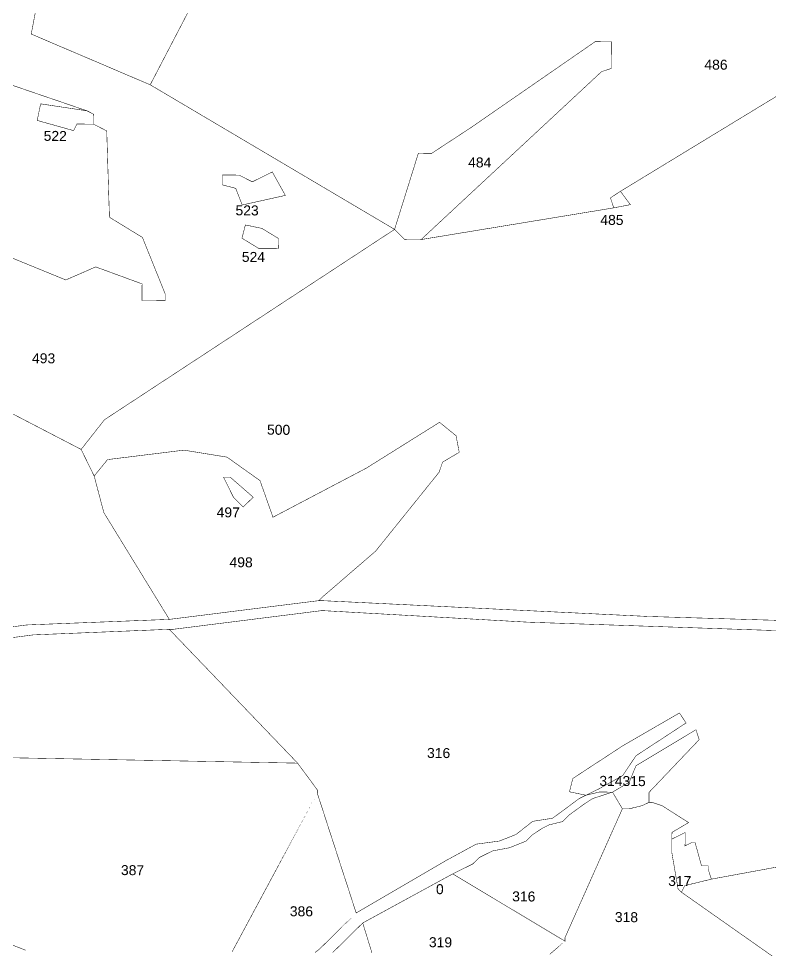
# Model space of a CAD drawing. Header units: metres. Extents: x 326467 to 340077, y 1811030 to 1824953.
# Drawn here: x 327634 to 328550, y 1811082 to 1812224 of the extents above; entities that cross this region are included whole.
import ezdxf

# ---------------------------------------------------------------- set-up
doc = ezdxf.new("R2010")
doc.units = ezdxf.units.M
doc.header["$MEASUREMENT"] = 0
doc.layers.add('SURVEY NO.', color=7, linetype='Continuous')
doc.layers.add('SURVEY PLOT BOUNDARY', color=35, linetype='Continuous')
doc.styles.add('PDF Arial', font='arial.ttf')

# ---------------------------------------------------------------- blocks, each defined once
blk = doc.blocks.new('16')
at = {"layer": 'SURVEY PLOT BOUNDARY', "lineweight": 18, "const_width": 0.606}
for points in [[(327445, 1811446.7), (327651.4, 1811473.5), (327817.2, 1811480.3), (327973.6, 1811317.3), (327605.8, 1811324.2)], [(327600.1, 1811105.9), (327642.2, 1811089.4), (327600.1, 1811105.9)], [(327605.8, 1811324.2), (327973.6, 1811317.3), (327997.6, 1811284.8), (327997.6, 1811280.7), (328045, 1811134.8), (328154.6, 1811198.7), (328191.2, 1811218.6), (328219.5, 1811222.4), (328239.8, 1811230.4), (328260.1, 1811246.4), (328284.4, 1811250.2), (328316.9, 1811274.2), (328325, 1811278.2), (328341.2, 1811282.1), (328357.4, 1811282), (328333.1, 1811274.1), (328320.9, 1811266.1), (328304.6, 1811254.1), (328296.5, 1811246.1), (328280.3, 1811242.2), (328272.2, 1811238.2), (328260, 1811230.2), (328251.8, 1811222.2), (328231.6, 1811214.2), (328211.3, 1811210.4), (328195.1, 1811202.4), (328186.9, 1811194.4), (328162.6, 1811182.4), (328053, 1811122.6), (328016.3, 1811086.5), (328053, 1811122.6), (328064.2, 1811086.2), (328053, 1811122.6), (328162.6, 1811182.4), (328299.4, 1811100.5), (328299.4, 1811104.6), (328369.4, 1811261.7), (328377.5, 1811261.6), (328393.7, 1811265.6), (328401.8, 1811269.5), (328405.8, 1811269.5), (328417.9, 1811265.4), (328450.1, 1811244.9), (328429.8, 1811232.9), (328429.6, 1811208.7), (328437.3, 1811164.1), (328441.4, 1811160.1), (328551.9, 1811082.4), (328441.4, 1811160.1), (328445.5, 1811168.1), (328477.9, 1811176), (328688.4, 1811214.8)], [(328708.3, 1812221.4), (328367.1, 1812013.8), (328354.9, 1812005.8), (328358.9, 1811993.6), (328124.1, 1811955), (328344, 1812159.5), (328356.1, 1812163.5), (328356.4, 1812195.8), (328336.2, 1812196), (328185.8, 1812092), (328137, 1812060), (328120.8, 1812060.2), (328091.8, 1811967.4), (327794, 1812143.5), (327884.3, 1812316.7)], [(328561.1, 1811478.6), (328253.9, 1811489), (328003.4, 1811503.1), (327821.3, 1811480.2), (327817.2, 1811480.3), (327651.4, 1811473.5), (327445, 1811446.7)], [(327437, 1811458.9), (327643.4, 1811485.6), (327817.3, 1811492.4), (327999.4, 1811515.2), (328003.4, 1811515.2), (328399.5, 1811496), (328581.4, 1811490.5)], [(327590.4, 1811947), (327691.1, 1811905.8), (327727.6, 1811921.7), (327784.1, 1811901), (327783.9, 1811880.8), (327812.2, 1811880.6), (327812.3, 1811888.7), (327784.5, 1811957.6), (327744.3, 1811982.2), (327741, 1812087.3), (327724.9, 1812095.6), (327725, 1812107.7), (327717, 1812111.8), (327608.1, 1812149)], [(327665.8, 1812294.1), (327649, 1812205.3), (327794, 1812143.5), (328091.8, 1811967.4), (327738.3, 1811735.6), (327709.8, 1811699.4), (327480.2, 1811818.5)], [(327608.1, 1812149), (327717, 1812111.8), (327660.4, 1812120.3), (327656.3, 1812100.1), (327700.6, 1812087.7), (327704.7, 1812095.7), (327724.9, 1812095.6), (327741, 1812087.3), (327744.3, 1811982.2), (327784.5, 1811957.6), (327812.3, 1811888.7), (327812.2, 1811880.6), (327783.9, 1811880.8), (327784.1, 1811901), (327727.6, 1811921.7), (327691.1, 1811905.8), (327590.4, 1811947)], [(328581.4, 1811490.5), (328399.5, 1811496), (328003.4, 1811515.2), (327999.4, 1811515.2), (328003.5, 1811519.3), (328068.6, 1811575.4), (328146.2, 1811671.8), (328150.3, 1811683.9), (328170.6, 1811695.9), (328166.7, 1811716.1), (328146.6, 1811732.4), (328057.2, 1811676.5), (327943.6, 1811616.8), (327927.8, 1811661.4), (327887.6, 1811690), (327835.1, 1811698.5), (327742, 1811687), (327725.7, 1811667), (327709.8, 1811699.4), (327738.3, 1811735.6), (328091.8, 1811967.4), (328103.9, 1811955.2), (328116, 1811955.1), (328124.1, 1811955), (328358.9, 1811993.6), (328379.1, 1811997.5), (328367.1, 1812013.8), (328708.3, 1812221.4)], [(327480.2, 1811818.5), (327709.8, 1811699.4), (327725.7, 1811667), (327737.5, 1811622.4), (327817.3, 1811492.4), (327643.4, 1811485.6), (327437, 1811458.9)], [(328688.4, 1811214.8), (328477.9, 1811176), (328473.9, 1811188.1), (328473.9, 1811192.2), (328465.9, 1811192.2), (328458, 1811220.6), (328454, 1811220.6), (328445.8, 1811216.6), (328446, 1811232.8), (328429.7, 1811224.8), (328429.8, 1811232.9), (328450.1, 1811244.9), (328417.9, 1811265.4), (328405.8, 1811269.5), (328401.8, 1811269.5), (328401.9, 1811281.7), (328463, 1811345.9), (328459.1, 1811358), (328386, 1811314.1), (328377.7, 1811294), (328357.4, 1811282), (328341.2, 1811282.1), (328325, 1811278.2), (328341.3, 1811286.2), (328369.7, 1811302.1), (328386, 1811326.3), (328447, 1811366.2), (328439, 1811378.4), (328370, 1811338.5), (328309, 1811298.6), (328304.9, 1811282.4), (328325, 1811278.2), (328316.9, 1811274.2), (328284.4, 1811250.2), (328260.1, 1811246.4), (328239.8, 1811230.4), (328219.5, 1811222.4), (328191.2, 1811218.6), (328154.6, 1811198.7), (328045, 1811134.8), (327997.6, 1811280.7), (327997.6, 1811284.8), (327973.6, 1811317.3), (327817.2, 1811480.3), (327821.3, 1811480.2), (328003.4, 1811503.1), (328253.9, 1811489), (328561.1, 1811478.6)]]:
    blk.add_lwpolyline(points, dxfattribs=at)
for points in [[(327794, 1812143.5), (327649, 1812205.3), (327665.8, 1812294.1), (327665.9, 1812298.2), (327682.2, 1812322.3), (327670.7, 1812407.3), (327711, 1812382.7), (327735.3, 1812386.6), (327772.6, 1812511.6), (327801.2, 1812543.8), (327850, 1812583.8), (327895.6, 1812729), (327921.5, 1812425.6), (327884.3, 1812316.7)], [(328344, 1812159.5), (328124.1, 1811955), (328116, 1811955.1), (328103.9, 1811955.2), (328091.8, 1811967.4), (328120.8, 1812060.2), (328137, 1812060), (328185.8, 1812092), (328336.2, 1812196), (328356.4, 1812195.8), (328356.1, 1812163.5)], [(327700.6, 1812087.7), (327656.3, 1812100.1), (327660.4, 1812120.3), (327717, 1812111.8), (327725, 1812107.7), (327724.9, 1812095.6), (327704.7, 1812095.7)], [(327898.2, 1812017.4), (327882, 1812021.6), (327882.1, 1812033.7), (327902.3, 1812033.5), (327918.4, 1812025.3), (327942.8, 1812037.3), (327958.7, 1812008.8), (327906.1, 1811997.1)], [(327942.8, 1812037.3), (327918.4, 1812025.3), (327902.3, 1812033.5), (327882.1, 1812033.7), (327882, 1812021.6), (327898.2, 1812017.4), (327906.1, 1811997.1), (327958.7, 1812008.8)], [(328358.9, 1811993.6), (328354.9, 1812005.8), (328367.1, 1812013.8), (328379.1, 1811997.5)], [(327950.2, 1811944.2), (327925.9, 1811944.4), (327905.8, 1811956.7), (327910, 1811972.8), (327930.1, 1811968.6), (327950.3, 1811956.3)], [(327950.2, 1811944.2), (327950.3, 1811956.3), (327930.1, 1811968.6), (327910, 1811972.8), (327905.8, 1811956.7), (327925.9, 1811944.4)], [(328146.2, 1811671.8), (328068.6, 1811575.4), (328003.5, 1811519.3), (327999.4, 1811515.2), (327817.3, 1811492.4), (327737.5, 1811622.4), (327725.7, 1811667), (327742, 1811687), (327835.1, 1811698.5), (327887.6, 1811690), (327927.8, 1811661.4), (327943.6, 1811616.8), (328057.2, 1811676.5), (328146.6, 1811732.4), (328166.7, 1811716.1), (328170.6, 1811695.9), (328150.3, 1811683.9)], [(327919.5, 1811641.2), (327907.3, 1811629.2), (327895.3, 1811641.4), (327883.3, 1811665.7), (327891.4, 1811665.7)], [(327919.5, 1811641.2), (327891.4, 1811665.7), (327883.3, 1811665.7), (327895.3, 1811641.4), (327907.3, 1811629.2)], [(328325, 1811278.2), (328304.9, 1811282.4), (328309, 1811298.6), (328370, 1811338.5), (328439, 1811378.4), (328447, 1811366.2), (328386, 1811326.3), (328369.7, 1811302.1), (328341.3, 1811286.2)], [(328369.4, 1811261.7), (328357.4, 1811282), (328377.7, 1811294), (328386, 1811314.1), (328459.1, 1811358), (328463, 1811345.9), (328401.9, 1811281.7), (328401.8, 1811269.5), (328393.7, 1811265.6), (328377.5, 1811261.6)], [(327997.6, 1811280.7), (327893.8, 1811087.5)], [(328357.4, 1811282), (328369.4, 1811261.7), (328299.4, 1811104.6), (328299.4, 1811100.5), (328162.6, 1811182.4), (328186.9, 1811194.4), (328195.1, 1811202.4), (328211.3, 1811210.4), (328231.6, 1811214.2), (328251.8, 1811222.2), (328260, 1811230.2), (328272.2, 1811238.2), (328280.3, 1811242.2), (328296.5, 1811246.1), (328304.6, 1811254.1), (328320.9, 1811266.1), (328333.1, 1811274.1)], [(328445.8, 1811216.6), (328454, 1811220.6), (328458, 1811220.6), (328465.9, 1811192.2), (328473.9, 1811192.2), (328473.9, 1811188.1), (328477.9, 1811176), (328445.5, 1811168.1), (328441.4, 1811160.1), (328437.3, 1811164.1), (328429.6, 1811208.7), (328429.7, 1811224.8), (328446, 1811232.8)], [(328045, 1811134.8), (328000.2, 1811090.7), (327994.9, 1811086.7), (328000.2, 1811090.7)], [(328299.4, 1811100.5), (328281, 1811084.5)]]:
    blk.add_lwpolyline(points, close=True, dxfattribs=at)
at = {"layer": 'SURVEY NO.', "attachment_point": 7, "rotation": 359.5579, "style": 'PDF Arial'}
for s, insert, char_height in [('486', (328469.3, 1812161.9), 12.13), ('522', (327664.1, 1812075.1), 12.13), ('484', (328181.4, 1812042.8), 12.13), ('523', (327897.9, 1811984.4), 12.13), ('485', (328342.5, 1811972.8), 12.13), ('524', (327905.6, 1811927.7), 12.13), ('493', (327649.9, 1811804.3), 12.13), ('500', (327936.3, 1811717.2), 12.13), ('497', (327874.9, 1811616.6), 12.13), ('498', (327890.6, 1811555.8), 12.13), ('316', (328131.3, 1811323.5), 12.13), ('314315', (328341.3, 1811289.5), 12.13), ('387', (327758.3, 1811180.8), 12.13), ('317', (328425.2, 1811167.6), 12.13), ('0', (328142.2, 1811157.6), 12.1), ('316', (328235.1, 1811148.8), 12.13), ('386', (327964.1, 1811130.7), 12.13), ('318', (328360.2, 1811123.6), 12.13), ('319', (328133.6, 1811093), 12.13)]:
    blk.add_mtext(s, dxfattribs=dict(at, insert=insert, char_height=char_height))

msp = doc.modelspace()

# ---------------------------------------------------------------- block references
msp.add_blockref('16', (0, 0))

doc.saveas('drawing.dxf')
